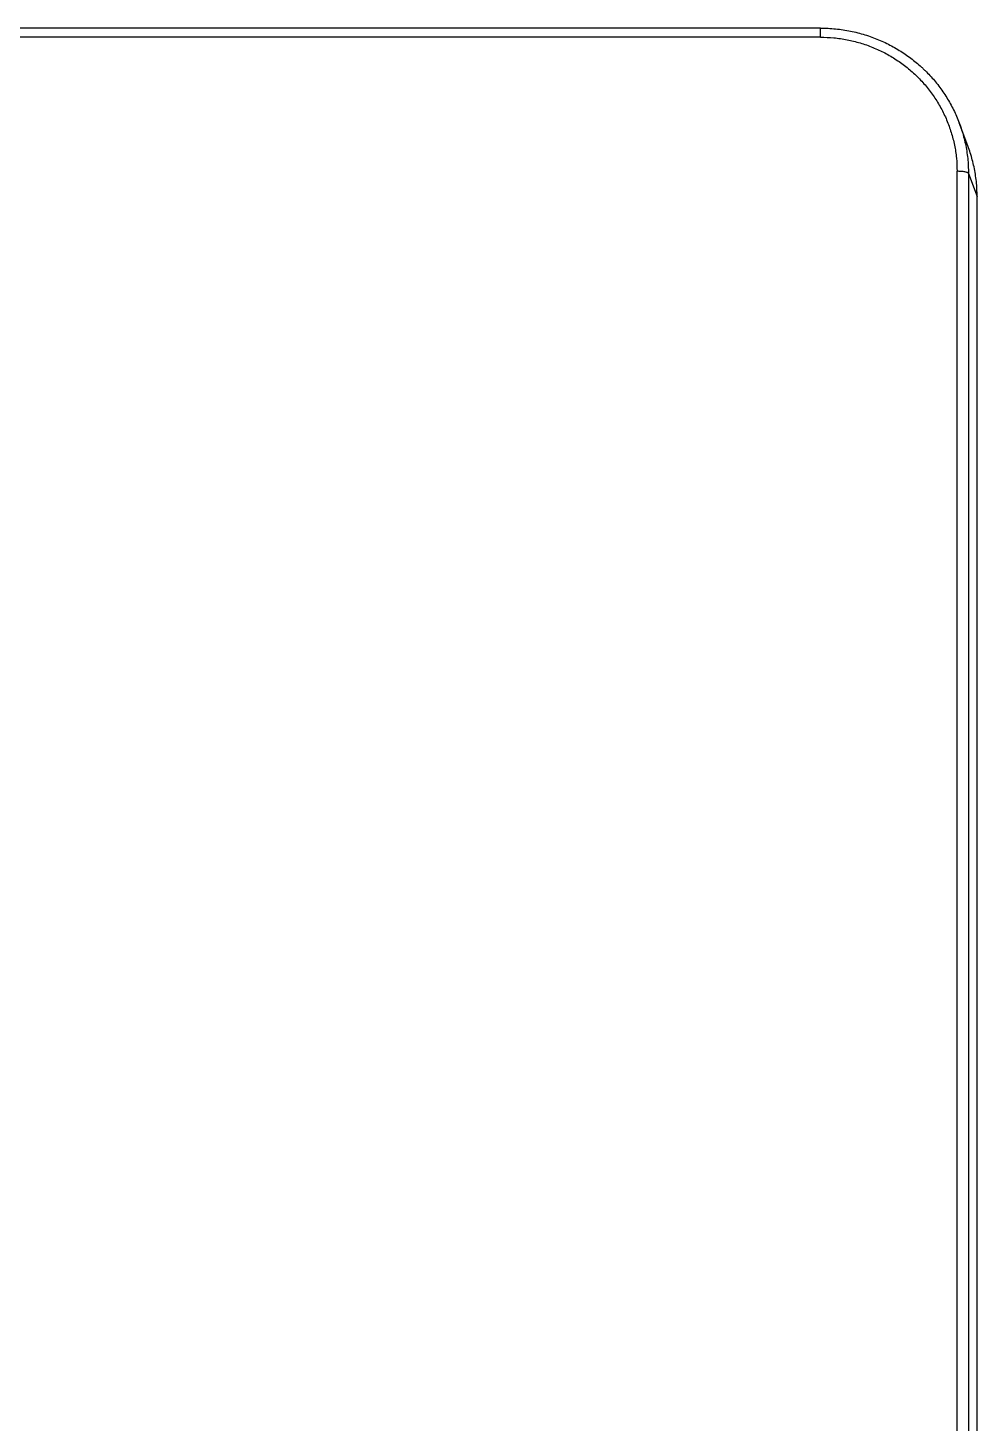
# Model space of a CAD drawing. Header units: millimetres. Extents: x -33000 to 294000, y 0 to 42408.
# Drawn here: x 234157.9 to 234241.2, y 17445.4 to 17567.8 of the extents above; entities that cross this region are included whole.
import ezdxf

# ---------------------------------------------------------------- set-up
doc = ezdxf.new("R2010")
doc.units = ezdxf.units.MM
doc.header["$LTSCALE"] = 50
doc.layers.add('arch', color=8, linetype='Continuous')

# ---------------------------------------------------------------- blocks, each defined once
blk = doc.blocks.new('A$C6CF502EC')
for p, q in [((-347.64, -126.23), (-347.64, -9.5)), ((-346.83, -126.24), (-346.83, -9.5)), ((-539.17, -138.21), (-359.4, -138.21)), ((-359.58, -139.21), (-539.35, -139.21)), ((-359.58, -139.21), (-361.6, -139.97)), ((-357.18, -139.17), (-355.16, -138.41)), ((-542.89, -139.97), (-361.6, -139.97)), ((-542.87, -139.97), (-361.6, -139.97))]:
    blk.add_line(p, q)
for points, knots in [([(-346.84, -126.23), (-346.84, -126.68), (-346.86, -127.12), (-346.95, -128), (-347.01, -128.44), (-347.19, -129.29), (-347.29, -129.71), (-347.55, -130.54), (-347.69, -130.94), (-348.02, -131.72), (-348.2, -132.1), (-348.6, -132.83), (-348.81, -133.19), (-349.27, -133.87), (-349.51, -134.2), (-349.89, -134.67), (-350.02, -134.83), (-350.22, -135.05), (-350.32, -135.16), (-350.43, -135.27), (-350.5, -135.34), (-350.53, -135.38), (-350.85, -135.7), (-351.14, -135.97), (-351.75, -136.49), (-352.08, -136.74), (-352.75, -137.2), (-353.1, -137.42), (-353.82, -137.82), (-354.19, -138), (-354.96, -138.34), (-355.35, -138.49), (-356.16, -138.74), (-356.57, -138.85), (-357.41, -139.03), (-357.84, -139.1), (-358.7, -139.19), (-359.14, -139.21), (-359.58, -139.21)], [0, 0, 0, 0, 0.0625, 0.0625, 0.125, 0.125, 0.1875, 0.1875, 0.25, 0.25, 0.3125, 0.3125, 0.375, 0.375, 0.4375, 0.4375, 0.46875, 0.46875, 0.484375, 0.492188, 0.492188, 0.5, 0.5, 0.5625, 0.5625, 0.625, 0.625, 0.6875, 0.6875, 0.75, 0.75, 0.8125, 0.8125, 0.875, 0.875, 0.9375, 0.9375, 1, 1, 1, 1]), ([(-347.64, -126.23), (-347.64, -126.62), (-347.65, -127.01), (-347.73, -127.79), (-347.79, -128.18), (-347.94, -128.95), (-348.03, -129.33), (-348.25, -130.08), (-348.38, -130.45), (-348.68, -131.18), (-348.84, -131.53), (-349.2, -132.23), (-349.4, -132.56), (-349.83, -133.21), (-350.06, -133.53), (-350.55, -134.14), (-350.81, -134.43), (-351.35, -134.98), (-351.64, -135.25), (-352.23, -135.74), (-352.54, -135.98), (-353.18, -136.41), (-353.51, -136.61), (-354.19, -136.98), (-354.54, -137.15), (-355.25, -137.45), (-355.62, -137.58), (-356.35, -137.81), (-356.73, -137.91), (-357.48, -138.06), (-357.86, -138.12), (-358.63, -138.19), (-359.02, -138.21), (-359.4, -138.21)], [0, 0, 0, 0, 0.0625, 0.0625, 0.125, 0.125, 0.1875, 0.1875, 0.25, 0.25, 0.3125, 0.3125, 0.375, 0.375, 0.4375, 0.4375, 0.5, 0.5, 0.5625, 0.5625, 0.625, 0.625, 0.6875, 0.6875, 0.75, 0.75, 0.8125, 0.8125, 0.875, 0.875, 0.9375, 0.9375, 1, 1, 1, 1]), ([(-347.64, -126.23), (-347.57, -126.23), (-347.51, -126.23), (-347.4, -126.23), (-347.34, -126.23), (-347.23, -126.23), (-347.18, -126.23), (-347.09, -126.23), (-347.05, -126.23), (-346.98, -126.23), (-346.94, -126.23), (-346.89, -126.23), (-346.87, -126.23), (-346.84, -126.23), (-346.83, -126.23), (-346.82, -126.23), (-346.83, -126.23), (-346.84, -126.23)], [0, 0, 0, 0, 0.125, 0.125, 0.25, 0.25, 0.375, 0.375, 0.5, 0.5, 0.625, 0.625, 0.75, 0.75, 0.875, 0.875, 1, 1, 1, 1]), ([(-359.58, -139.21), (-359.57, -139.21), (-359.56, -139.2), (-359.53, -139.17), (-359.52, -139.15), (-359.5, -139.09), (-359.49, -139.06), (-359.47, -138.99), (-359.46, -138.95), (-359.44, -138.85), (-359.44, -138.8), (-359.42, -138.7), (-359.42, -138.64), (-359.41, -138.52), (-359.41, -138.46), (-359.4, -138.34), (-359.4, -138.28), (-359.4, -138.21)], [0, 0, 0, 0, 0.125, 0.125, 0.25, 0.25, 0.375, 0.375, 0.5, 0.5, 0.625, 0.625, 0.75, 0.75, 0.875, 0.875, 1, 1, 1, 1]), ([(-361.6, -139.97), (-361.16, -139.97), (-360.73, -139.95), (-359.86, -139.86), (-359.44, -139.79), (-358.6, -139.61), (-358.19, -139.5), (-357.58, -139.31), (-357.38, -139.24), (-357.18, -139.17)], [0, 0, 0, 0, 0.285572, 0.285572, 0.571143, 0.571143, 0.856715, 0.856715, 1, 1, 1, 1])]:
    blk.add_open_spline(points, degree=3, knots=knots)

msp = doc.modelspace()

# ---------------------------------------------------------------- block references
at = {"layer": 'arch', "ltscale": 25, "rotation": 89.99999999999999}
msp.add_blockref('A$C6CF502EC', (234101.21, 17914.6), dxfattribs=at)

doc.saveas('drawing.dxf')
